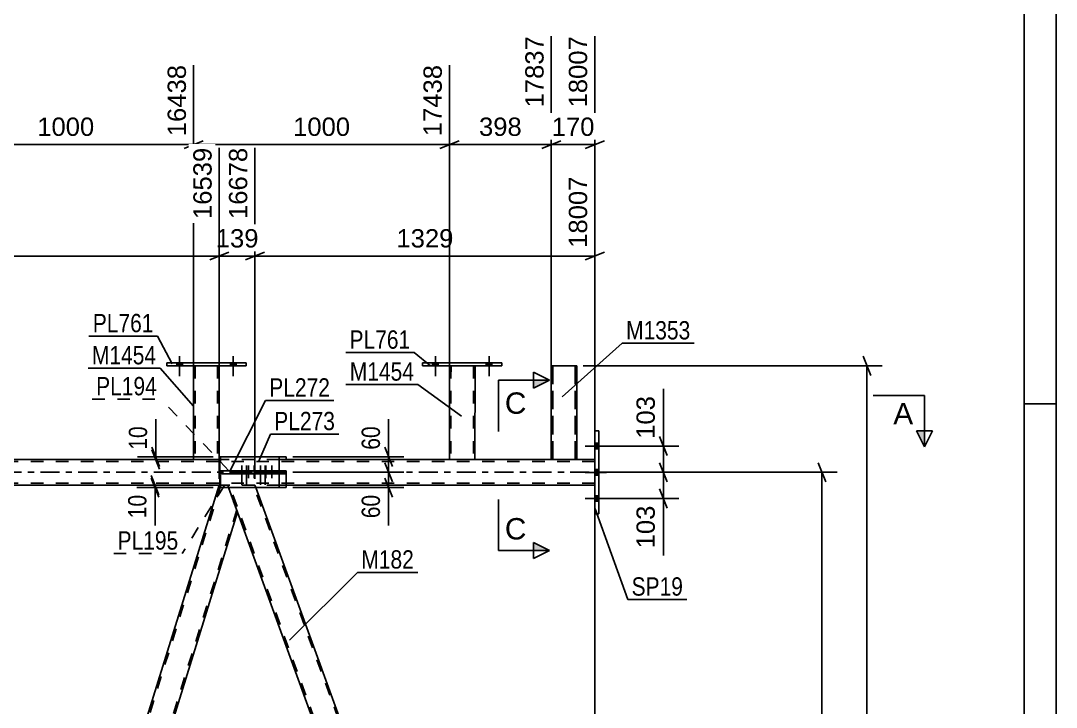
# Model space of a CAD drawing. Header units: millimetres. Extents: x 0 to 841, y 0 to 594.
# Drawn here: x 679.1 to 841, y 399.6 to 506.8 of the extents above; entities that cross this region are included whole.
import ezdxf

# ---------------------------------------------------------------- set-up
doc = ezdxf.new("R2010")
doc.units = ezdxf.units.MM
doc.linetypes.add('DXK_LINE_DOT2', pattern=[3.9198, 1.9599, -1.9599])
doc.linetypes.add('DXK_LINE_DOT3', pattern=[5.9187, 2.979, -0.9799, 0.9799, -0.9799])
doc.styles.add('Arial', font='arial.ttf', dxfattribs={"height": 0.2})
doc.styles.add('Arial Narrow', font='ARIALN.TTF', dxfattribs={"height": 0.2})

# ---------------------------------------------------------------- blocks, each defined once
blk = doc.blocks.new('Unknown-318892383-1113')
at = {"color": 5, "linetype": 'Continuous'}
for p, q in [((841, 0), (841, 594)), ((836, 5), (836, 589)), ((841, 447), (836, 447))]:
    blk.add_line(p, q, dxfattribs=at)
blk = doc.blocks.new('Part-318892383-4322 - 4224')
at = {"color": 2, "linetype": 'Continuous'}
for p, q in [((746.11, 452.92), (746.1, 438.28)), ((750.11, 452.92), (750.1, 438.28)), ((746.14, 438.28), (746.1, 438.28)), ((746.24, 438.28), (746.14, 438.28)), ((746.4, 438.28), (746.24, 438.28)), ((749.81, 438.28), (746.4, 438.28)), ((749.96, 438.28), (749.81, 438.28)), ((750.07, 438.28), (749.96, 438.28)), ((750.1, 438.28), (750.07, 438.28))]:
    blk.add_line(p, q, dxfattribs=at)
at = {"color": 7, "linetype": 'DXK_LINE_DOT2'}
for p, q in [((746.11, 452.92), (746.11, 452.92)), ((746.11, 452.92), (746.11, 452.92)), ((746.11, 452.92), (746.11, 452.92)), ((746.14, 452.92), (746.11, 452.92)), ((746.11, 452.92), (746.14, 452.92)), ((746.25, 452.92), (746.14, 452.92)), ((746.14, 452.92), (746.25, 452.92)), ((746.4, 452.92), (746.25, 452.92)), ((746.25, 452.92), (746.4, 452.92)), ((746.35, 452.92), (746.34, 438.28)), ((746.35, 452.92), (746.35, 452.92)), ((746.36, 452.92), (746.35, 452.92)), ((746.35, 452.92), (746.36, 452.92)), ((746.42, 452.92), (746.36, 452.92)), ((746.36, 452.92), (746.42, 452.92)), ((749.81, 452.92), (746.4, 452.92)), ((749.81, 452.92), (746.4, 452.92)), ((749.72, 452.92), (746.42, 452.92)), ((746.42, 452.92), (746.49, 452.92)), ((749.8, 452.92), (746.49, 452.92)), ((749.8, 452.92), (749.72, 452.92)), ((749.85, 452.92), (749.8, 452.92)), ((749.8, 452.92), (749.85, 452.92)), ((749.81, 452.92), (749.97, 452.92)), ((749.97, 452.92), (749.81, 452.92)), ((749.87, 452.92), (749.85, 452.92)), ((749.85, 452.92), (749.87, 452.92)), ((749.87, 452.92), (749.86, 438.28)), ((749.87, 452.92), (749.87, 452.92)), ((749.97, 452.92), (750.07, 452.92)), ((750.07, 452.92), (749.97, 452.92)), ((750.07, 452.92), (750.11, 452.92)), ((750.11, 452.92), (750.07, 452.92)), ((750.11, 452.92), (750.11, 452.92)), ((750.11, 452.92), (750.11, 452.92)), ((750.11, 452.92), (750.11, 452.92)), ((746.1, 438.28), (746.14, 438.28)), ((746.14, 438.28), (746.24, 438.28)), ((746.24, 438.28), (746.4, 438.28)), ((746.36, 438.28), (746.34, 438.28)), ((746.34, 438.28), (746.36, 438.28)), ((746.41, 438.28), (746.36, 438.28)), ((746.36, 438.28), (746.4, 438.28)), ((749.81, 438.28), (746.4, 438.28)), ((746.4, 438.28), (746.41, 438.28)), ((749.71, 438.28), (746.41, 438.28)), ((746.41, 438.28), (746.49, 438.28)), ((749.79, 438.28), (746.49, 438.28)), ((749.79, 438.28), (749.71, 438.28)), ((749.84, 438.28), (749.79, 438.28)), ((749.79, 438.28), (749.84, 438.28)), ((749.81, 438.28), (749.96, 438.28)), ((749.86, 438.28), (749.84, 438.28)), ((749.84, 438.28), (749.86, 438.28)), ((749.96, 438.28), (750.07, 438.28)), ((750.07, 438.28), (750.1, 438.28))]:
    blk.add_line(p, q, dxfattribs=at)
blk = doc.blocks.new('Bolt-318892383-4376 - 4224')
at = {"linetype": 'Continuous'}
for points in [[(743.47, 452.92), (744.35, 452.92), (744.35, 453.4), (743.47, 453.4)], [(751.87, 452.92), (752.75, 452.92), (752.75, 453.4), (751.87, 453.4)]]:
    blk.add_hatch(color=1, dxfattribs=at).paths.add_polyline_path(points)
at = {"color": 1, "linetype": 'Continuous'}
for p, q in [((743.91, 454.4), (743.91, 451.28)), ((752.31, 454.4), (752.31, 451.28)), ((743.47, 453.4), (743.47, 452.92)), ((744.35, 453.4), (744.35, 452.92)), ((751.87, 453.4), (751.87, 452.92)), ((752.75, 453.4), (752.75, 452.92))]:
    blk.add_line(p, q, dxfattribs=at)
blk = doc.blocks.new('Part-318892383-4327 - 4224')
at = {"color": 2, "linetype": 'Continuous'}
for p, q in [((701.9, 452.92), (701.9, 453.4)), ((714.3, 453.4), (701.9, 453.4)), ((714.3, 452.92), (701.9, 452.92)), ((714.3, 452.92), (714.3, 453.4))]:
    blk.add_line(p, q, dxfattribs=at)
blk = doc.blocks.new('Part-318892383-4332 - 4224')
at = {"color": 2, "linetype": 'Continuous'}
for p, q in [((706.1, 452.92), (706.1, 438.28)), ((710.1, 452.92), (710.1, 438.28)), ((706.13, 438.28), (706.1, 438.28)), ((706.24, 438.28), (706.13, 438.28)), ((706.39, 438.28), (706.24, 438.28)), ((709.8, 438.28), (706.39, 438.28)), ((709.96, 438.28), (709.8, 438.28)), ((710.06, 438.28), (709.96, 438.28)), ((710.1, 438.28), (710.06, 438.28))]:
    blk.add_line(p, q, dxfattribs=at)
at = {"color": 7, "linetype": 'DXK_LINE_DOT2'}
for p, q in [((706.1, 452.92), (706.1, 452.92)), ((706.1, 452.92), (706.1, 452.92)), ((706.1, 452.92), (706.1, 452.92)), ((706.14, 452.92), (706.1, 452.92)), ((706.1, 452.92), (706.14, 452.92)), ((706.24, 452.92), (706.14, 452.92)), ((706.14, 452.92), (706.24, 452.92)), ((706.4, 452.92), (706.24, 452.92)), ((706.24, 452.92), (706.4, 452.92)), ((706.34, 452.92), (706.34, 452.92)), ((706.34, 452.92), (706.34, 438.28)), ((706.36, 452.92), (706.34, 452.92)), ((706.34, 452.92), (706.36, 452.92)), ((706.41, 452.92), (706.36, 452.92)), ((706.36, 452.92), (706.41, 452.92)), ((709.81, 452.92), (706.4, 452.92)), ((709.81, 452.92), (706.4, 452.92)), ((709.71, 452.92), (706.41, 452.92)), ((706.41, 452.92), (706.49, 452.92)), ((709.79, 452.92), (706.49, 452.92)), ((709.79, 452.92), (709.71, 452.92)), ((709.84, 452.92), (709.79, 452.92)), ((709.79, 452.92), (709.84, 452.92)), ((709.81, 452.92), (709.96, 452.92)), ((709.96, 452.92), (709.81, 452.92)), ((709.86, 452.92), (709.84, 452.92)), ((709.84, 452.92), (709.86, 452.92)), ((709.86, 452.92), (709.86, 452.92)), ((709.86, 452.92), (709.86, 438.28)), ((709.96, 452.92), (710.06, 452.92)), ((710.06, 452.92), (709.96, 452.92)), ((710.06, 452.92), (710.1, 452.92)), ((710.1, 452.92), (710.06, 452.92)), ((710.1, 452.92), (710.1, 452.92)), ((710.1, 452.92), (710.1, 452.92)), ((710.1, 452.92), (710.1, 452.92)), ((706.1, 438.28), (706.13, 438.28)), ((706.13, 438.28), (706.24, 438.28)), ((706.24, 438.28), (706.39, 438.28)), ((706.36, 438.28), (706.34, 438.28)), ((706.34, 438.28), (706.36, 438.28)), ((706.41, 438.28), (706.36, 438.28)), ((706.36, 438.28), (706.39, 438.28)), ((709.8, 438.28), (706.39, 438.28)), ((706.39, 438.28), (706.41, 438.28)), ((709.71, 438.28), (706.41, 438.28)), ((706.41, 438.28), (706.48, 438.28)), ((709.84, 438.28), (706.48, 438.28)), ((709.79, 438.28), (709.71, 438.28)), ((709.84, 438.28), (709.79, 438.28)), ((709.8, 438.28), (709.96, 438.28)), ((709.86, 438.28), (709.84, 438.28)), ((709.84, 438.28), (709.86, 438.28)), ((709.96, 438.28), (710.06, 438.28)), ((710.06, 438.28), (710.1, 438.28))]:
    blk.add_line(p, q, dxfattribs=at)
blk = doc.blocks.new('Part-318892383-4317 - 4224')
at = {"color": 2, "linetype": 'Continuous'}
for p, q in [((741.91, 452.92), (741.91, 453.4)), ((754.31, 453.4), (741.91, 453.4)), ((754.31, 452.92), (741.91, 452.92)), ((754.31, 452.92), (754.31, 453.4))]:
    blk.add_line(p, q, dxfattribs=at)
blk = doc.blocks.new('Part-318892383-4353 - 4224')
at = {"color": 7, "linetype": 'DXK_LINE_DOT2'}
for p, q in [((768.84, 437.96), (84.35, 437.96)), ((710.1, 438.28), (706.1, 438.28)), ((719.5, 438.28), (710.18, 438.28)), ((750.1, 438.28), (746.1, 438.28)), ((766.03, 438.28), (762.03, 438.28)), ((768.84, 438.28), (768.84, 434.28)), ((768.84, 434.6), (84.35, 434.6)), ((719.5, 434.28), (710.12, 434.28))]:
    blk.add_line(p, q, dxfattribs=at)
at = {"color": 2, "linetype": 'Continuous'}
for p, q in [((706.1, 438.28), (670.1, 438.28)), ((710.18, 438.28), (710.1, 438.28)), ((746.1, 438.28), (719.5, 438.28)), ((762.03, 438.28), (750.1, 438.28)), ((768.84, 438.28), (766.03, 438.28)), ((710.12, 434.28), (630.56, 434.28)), ((768.84, 434.28), (719.5, 434.28))]:
    blk.add_line(p, q, dxfattribs=at)
at = {"color": 7, "linetype": 'DXK_LINE_DOT3'}
for p, q in [((84.35, 436.28), (778.64, 436.28)), ((778.74, 436.28), (778.84, 436.28))]:
    blk.add_line(p, q, dxfattribs=at)
blk = doc.blocks.new('Bolt-318892383-4377 - 4224')
at = {"linetype": 'Continuous'}
for points in [[(743.47, 452.92), (744.35, 452.92), (744.35, 453.4), (743.47, 453.4)], [(751.87, 452.92), (752.75, 452.92), (752.75, 453.4), (751.87, 453.4)]]:
    blk.add_hatch(color=1, dxfattribs=at).paths.add_polyline_path(points)
at = {"color": 1, "linetype": 'Continuous'}
for p, q in [((743.91, 454.4), (743.91, 451.28)), ((752.31, 454.4), (752.31, 451.28)), ((743.47, 453.4), (743.47, 452.92)), ((744.35, 453.4), (744.35, 452.92)), ((751.87, 453.4), (751.87, 452.92)), ((752.75, 453.4), (752.75, 452.92))]:
    blk.add_line(p, q, dxfattribs=at)
blk = doc.blocks.new('Bolt-318892383-4378 - 4224')
at = {"linetype": 'Continuous'}
for points in [[(703.46, 452.92), (704.34, 452.92), (704.34, 453.4), (703.46, 453.4)], [(711.86, 452.92), (712.74, 452.92), (712.74, 453.4), (711.86, 453.4)]]:
    blk.add_hatch(color=1, dxfattribs=at).paths.add_polyline_path(points)
at = {"color": 1, "linetype": 'Continuous'}
for p, q in [((703.9, 454.4), (703.9, 451.28)), ((712.3, 454.4), (712.3, 451.28)), ((703.46, 453.4), (703.46, 452.92)), ((704.34, 453.4), (704.34, 452.92)), ((711.86, 453.4), (711.86, 452.92)), ((712.74, 453.4), (712.74, 452.92))]:
    blk.add_line(p, q, dxfattribs=at)
blk = doc.blocks.new('Bolt-318892383-4379 - 4224')
at = {"linetype": 'Continuous'}
for points in [[(703.46, 452.92), (704.34, 452.92), (704.34, 453.4), (703.46, 453.4)], [(711.86, 452.92), (712.74, 452.92), (712.74, 453.4), (711.86, 453.4)]]:
    blk.add_hatch(color=1, dxfattribs=at).paths.add_polyline_path(points)
at = {"color": 1, "linetype": 'Continuous'}
for p, q in [((703.9, 454.4), (703.9, 451.28)), ((712.3, 454.4), (712.3, 451.28)), ((703.46, 453.4), (703.46, 452.92)), ((704.34, 453.4), (704.34, 452.92)), ((711.86, 453.4), (711.86, 452.92)), ((712.74, 453.4), (712.74, 452.92))]:
    blk.add_line(p, q, dxfattribs=at)
blk = doc.blocks.new('Bolt-318892383-4705 - 4224')
at = {"color": 1, "linetype": 'DXK_LINE_DOT2'}
for p, q in [((714.66, 437.32), (714.66, 434.32)), ((715.58, 437.32), (715.58, 434.32)), ((717.41, 437.32), (717.41, 434.32)), ((718.33, 437.32), (718.33, 434.32)), ((714.3, 436.52), (714.3, 436.04)), ((715.02, 436.52), (715.02, 436.04)), ((715.22, 436.52), (715.22, 436.04)), ((715.94, 436.52), (715.94, 436.04)), ((717.05, 436.52), (717.05, 436.04)), ((717.77, 436.52), (717.77, 436.04)), ((717.97, 436.52), (717.97, 436.04)), ((718.69, 436.52), (718.69, 436.04))]:
    blk.add_line(p, q, dxfattribs=at)
blk = doc.blocks.new('Bolt-318892383-4713 - 4224')
at = {"linetype": 'Continuous'}
for points in [[(713.99, 436.52), (713.27, 436.52), (713.27, 436.04), (713.99, 436.04)], [(714.72, 436.52), (714, 436.52), (714, 436.04), (714.72, 436.04)], [(716.92, 436.52), (716.2, 436.52), (716.2, 436.04), (716.92, 436.04)], [(717.65, 436.52), (716.93, 436.52), (716.93, 436.04), (717.65, 436.04)]]:
    blk.add_hatch(color=1, dxfattribs=at).paths.add_polyline_path(points)
at = {"color": 1, "linetype": 'Continuous'}
for p, q in [((713.63, 437.32), (713.63, 434.32)), ((714.36, 437.32), (714.36, 434.32)), ((716.56, 437.32), (716.56, 434.32)), ((717.29, 437.32), (717.29, 434.32)), ((713.27, 436.52), (713.27, 436.04)), ((713.99, 436.52), (713.99, 436.04)), ((714, 436.52), (714, 436.04)), ((714.72, 436.52), (714.72, 436.04)), ((716.2, 436.52), (716.2, 436.04)), ((716.92, 436.52), (716.92, 436.04)), ((716.93, 436.52), (716.93, 436.04)), ((717.65, 436.52), (717.65, 436.04))]:
    blk.add_line(p, q, dxfattribs=at)
blk = doc.blocks.new('Bolt-318892383-4506 - 4224')
at = {"linetype": 'Continuous'}
for points in [[(769.48, 439.94), (769.48, 440.82), (768.84, 440.82), (768.84, 439.94)], [(769.48, 439.94), (769.48, 440.82), (768.84, 440.82), (768.84, 439.94)], [(769.48, 439.94), (769.48, 440.82), (768.84, 440.82), (768.84, 439.94)], [(769.48, 435.82), (769.48, 436.7), (768.84, 436.7), (768.84, 435.82)], [(769.48, 435.82), (769.48, 436.7), (768.84, 436.7), (768.84, 435.82)], [(769.48, 431.74), (769.48, 432.62), (768.84, 432.62), (768.84, 431.74)], [(769.48, 431.74), (769.48, 432.62), (768.84, 432.62), (768.84, 431.74)], [(769.48, 431.74), (769.48, 432.62), (768.84, 432.62), (768.84, 431.74)]]:
    blk.add_hatch(color=1, dxfattribs=at).paths.add_polyline_path(points)
at = {"color": 1, "linetype": 'Continuous'}
for p, q in [((769.48, 440.82), (768.84, 440.82)), ((769.48, 440.82), (768.84, 440.82)), ((769.48, 440.82), (768.84, 440.82)), ((770.64, 440.38), (767.32, 440.38)), ((770.64, 440.38), (767.32, 440.38)), ((770.64, 440.38), (767.32, 440.38)), ((769.48, 439.94), (768.84, 439.94)), ((769.48, 439.94), (768.84, 439.94)), ((769.48, 439.94), (768.84, 439.94)), ((770.64, 436.26), (767.32, 436.26)), ((770.64, 436.26), (767.32, 436.26)), ((769.48, 436.7), (768.84, 436.7)), ((769.48, 436.7), (768.84, 436.7)), ((769.48, 435.82), (768.84, 435.82)), ((769.48, 435.82), (768.84, 435.82)), ((769.48, 432.62), (768.84, 432.62)), ((769.48, 432.62), (768.84, 432.62)), ((769.48, 432.62), (768.84, 432.62)), ((770.64, 432.18), (767.32, 432.18)), ((770.64, 432.18), (767.32, 432.18)), ((770.64, 432.18), (767.32, 432.18)), ((769.48, 431.74), (768.84, 431.74)), ((769.48, 431.74), (768.84, 431.74)), ((769.48, 431.74), (768.84, 431.74))]:
    blk.add_line(p, q, dxfattribs=at)
blk = doc.blocks.new('Part-318892383-4564 - 4224')
at = {"color": 2, "linetype": 'Continuous'}
for p, q in [((762.03, 452.92), (762.03, 452.92)), ((762.03, 452.92), (762.03, 438.28)), ((762.03, 452.92), (762.07, 452.92)), ((762.07, 452.92), (765.55, 452.92)), ((766.03, 452.92), (765.55, 452.92)), ((766.03, 452.92), (766.03, 452.92)), ((766.03, 438.28), (766.03, 452.92)), ((762.03, 438.28), (762.03, 438.28)), ((762.07, 438.28), (762.03, 438.28)), ((762.17, 438.28), (762.07, 438.28)), ((762.33, 438.28), (762.17, 438.28)), ((765.73, 438.28), (762.33, 438.28)), ((765.89, 438.28), (765.73, 438.28)), ((765.99, 438.28), (765.89, 438.28)), ((766.03, 438.28), (765.99, 438.28)), ((766.03, 438.28), (766.03, 438.28))]:
    blk.add_line(p, q, dxfattribs=at)
at = {"color": 7, "linetype": 'DXK_LINE_DOT2'}
for p, q in [((762.03, 438.28), (762.03, 452.92)), ((762.03, 452.92), (762.03, 452.92)), ((762.27, 452.92), (762.27, 452.92)), ((762.27, 438.28), (762.27, 452.92)), ((762.27, 452.92), (762.27, 438.28)), ((762.51, 452.92), (762.51, 452.92)), ((762.51, 452.92), (762.51, 452.92)), ((765.65, 452.92), (765.72, 452.92)), ((765.72, 452.92), (765.74, 452.92)), ((765.74, 452.92), (765.78, 452.92)), ((765.78, 452.92), (765.79, 452.92)), ((765.79, 452.92), (765.79, 452.92)), ((765.79, 438.28), (765.79, 452.92)), ((765.79, 452.92), (765.79, 438.28)), ((766.03, 452.92), (766.03, 438.28)), ((762.03, 438.28), (762.07, 438.28)), ((762.07, 438.28), (762.17, 438.28)), ((762.17, 438.28), (762.33, 438.28)), ((762.27, 438.28), (762.27, 438.28)), ((762.29, 438.28), (762.27, 438.28)), ((762.27, 438.28), (762.29, 438.28)), ((762.34, 438.28), (762.29, 438.28)), ((762.29, 438.28), (762.34, 438.28)), ((765.73, 438.28), (762.33, 438.28)), ((765.64, 438.28), (762.34, 438.28)), ((762.34, 438.28), (762.42, 438.28)), ((765.77, 438.28), (762.42, 438.28)), ((765.72, 438.28), (765.64, 438.28)), ((765.77, 438.28), (765.72, 438.28)), ((765.73, 438.28), (765.89, 438.28)), ((765.79, 438.28), (765.77, 438.28)), ((765.77, 438.28), (765.79, 438.28)), ((765.79, 438.28), (765.79, 438.28)), ((765.89, 438.28), (765.99, 438.28)), ((765.99, 438.28), (766.03, 438.28))]:
    blk.add_line(p, q, dxfattribs=at)
blk = doc.blocks.new('Part-318892383-4650 - 4224')
at = {"color": 7, "linetype": 'DXK_LINE_DOT2'}
for p, q in [((710.37, 434.28), (673.55, 316.16)), ((710.15, 434.28), (711.43, 434.28)), ((711.58, 433.88), (711.43, 434.28)), ((712.85, 430.4), (676.27, 313.06)), ((673.83, 317.88), (673.41, 316.53)), ((678.02, 317.88), (676.52, 313.06)), ((674.68, 313.06), (673.41, 316.53)), ((676.52, 313.06), (674.68, 313.06))]:
    blk.add_line(p, q, dxfattribs=at)
at = {"color": 2, "linetype": 'Continuous'}
for p, q in [((710.12, 434.28), (673.83, 317.88)), ((710.15, 434.28), (710.12, 434.28)), ((710.18, 434.28), (710.15, 434.28)), ((711.58, 433.88), (712.98, 430.03)), ((712.98, 430.03), (678.02, 317.88))]:
    blk.add_line(p, q, dxfattribs=at)
blk = doc.blocks.new('Part-318892383-4664 - 4224')
at = {"color": 7, "linetype": 'DXK_LINE_DOT2'}
for p, q in [((715.69, 434.28), (711.43, 434.28)), ((712.98, 430.03), (711.43, 434.28)), ((755.81, 313.06), (711.69, 434.28)), ((759.56, 313.06), (715.44, 434.28)), ((715.84, 433.88), (715.69, 434.28)), ((759.81, 313.06), (755.55, 313.06))]:
    blk.add_line(p, q, dxfattribs=at)
at = {"color": 2, "linetype": 'Continuous'}
for p, q in [((759.81, 313.06), (715.84, 433.88)), ((755.55, 313.06), (712.98, 430.03))]:
    blk.add_line(p, q, dxfattribs=at)
blk = doc.blocks.new('Part-318892383-4684 - 4224')
at = {"color": 2, "linetype": 'Continuous'}
for p, q in [((768.84, 429.78), (768.84, 442.78)), ((768.84, 442.78), (769.48, 442.78)), ((769.48, 442.78), (769.48, 429.78)), ((769.48, 429.78), (768.84, 429.78))]:
    blk.add_line(p, q, dxfattribs=at)
blk = doc.blocks.new('Part-318892383-4699 - 4224')
at = {"color": 7, "linetype": 'DXK_LINE_DOT2'}
for p, q in [((720.59, 436.52), (710.3, 436.52)), ((710.3, 436.52), (710.3, 436.04)), ((720.59, 436.04), (710.3, 436.04)), ((714.75, 436.52), (714.75, 436.04)), ((720.59, 436.52), (720.59, 436.04))]:
    blk.add_line(p, q, dxfattribs=at)
blk = doc.blocks.new('Part-318892383-4704 - 4224')
at = {"color": 7, "linetype": 'DXK_LINE_DOT2'}
for p, q in [((710.3, 433.88), (710.3, 438.68)), ((719.5, 438.68), (710.3, 438.68)), ((720.59, 434.28), (720.59, 438.28)), ((719.5, 433.88), (710.3, 433.88))]:
    blk.add_line(p, q, dxfattribs=at)
at = {"color": 2, "linetype": 'Continuous'}
for p, q in [((720.59, 438.68), (719.5, 438.68)), ((720.59, 438.68), (720.59, 438.28)), ((720.59, 433.88), (720.59, 434.28)), ((720.59, 433.88), (719.5, 433.88))]:
    blk.add_line(p, q, dxfattribs=at)
blk = doc.blocks.new('Part-318892383-4707 - 4224')
at = {"color": 2, "linetype": 'Continuous'}
for p, q in [((710.18, 436.52), (713.29, 436.52)), ((710.18, 436.52), (710.18, 436.04)), ((713.29, 436.04), (710.18, 436.04)), ((713.29, 436.52), (719.5, 436.52)), ((713.29, 436.52), (713.29, 436.04)), ((719.5, 436.04), (713.29, 436.04)), ((719.5, 436.52), (719.5, 436.52)), ((719.5, 436.04), (719.5, 436.52))]:
    blk.add_line(p, q, dxfattribs=at)
at = {"color": 7, "linetype": 'DXK_LINE_DOT2'}
for p, q in [((719.5, 436.52), (710.18, 436.52)), ((710.18, 436.04), (719.5, 436.04)), ((719.5, 436.52), (719.5, 436.52))]:
    blk.add_line(p, q, dxfattribs=at)
blk = doc.blocks.new('Part-318892383-4712 - 4224')
at = {"color": 2, "linetype": 'Continuous'}
for p, q in [((710.18, 433.88), (710.18, 438.68)), ((719.5, 438.68), (710.18, 438.68)), ((719.5, 438.68), (719.5, 436.52)), ((719.5, 436.04), (719.5, 433.88)), ((719.5, 433.88), (710.18, 433.88))]:
    blk.add_line(p, q, dxfattribs=at)
at = {"color": 7, "linetype": 'DXK_LINE_DOT2'}
blk.add_line((719.5, 436.04), (719.5, 436.52), dxfattribs=at)
blk = doc.blocks.new('StraightDimension-318892383-5694 - 4224')
at = {"color": 7, "linetype": 'Continuous'}
for p, q in [((715.69, 435.28), (715.69, 486.98)), ((768.84, 439.28), (768.84, 482.48)), ((717.19, 470.66), (714.19, 469.46)), ((715.69, 470.06), (768.84, 470.06)), ((767.34, 469.46), (770.34, 470.66))]:
    blk.add_line(p, q, dxfattribs=at)
at = {"color": 0, "linetype": 'Continuous'}
blk.add_wipeout([(768.24, 483.08), (764.04, 483.08), (764.04, 470.76), (768.24, 470.76)], dxfattribs=at)
at = {"color": 0}
blk.add_wipeout([(747.31, 470.81), (747.31, 475.01), (737.22, 475.01), (737.22, 470.81)], dxfattribs=at)
at = {"color": 3, "linetype": 'Continuous', "style": 'Arial'}
blk.add_text('18007', height=2.865, rotation=90.0002, dxfattribs=at).set_placement((767.64, 471.36))
at = {"color": 3, "style": 'Arial'}
blk.add_text('1329', height=2.865, dxfattribs=at).set_placement((737.82, 471.41))
blk = doc.blocks.new('StraightDimension-318892383-5430 - 4224')
at = {"color": 7, "linetype": 'Continuous'}
for p, q in [((666.1, 452.59), (666.1, 499.92)), ((706.1, 451.44), (706.1, 499.92)), ((667.6, 488.1), (664.6, 486.9)), ((666.1, 487.5), (706.1, 487.5)), ((704.6, 486.9), (707.6, 488.1))]:
    blk.add_line(p, q, dxfattribs=at)
at = {"color": 0, "linetype": 'Continuous'}
blk.add_wipeout([(705.5, 500.52), (701.3, 500.52), (701.3, 488.2), (705.5, 488.2)], dxfattribs=at)
at = {"color": 0}
blk.add_wipeout([(691.15, 488.25), (691.15, 492.45), (681.05, 492.45), (681.05, 488.25)], dxfattribs=at)
at = {"color": 3, "linetype": 'Continuous', "style": 'Arial'}
blk.add_text('16438', height=2.865, rotation=90.0002, dxfattribs=at).set_placement((704.9, 488.8))
at = {"color": 3, "style": 'Arial'}
blk.add_text('1000', height=2.865, dxfattribs=at).set_placement((681.65, 488.85))
blk = doc.blocks.new('StraightDimension-318892383-5446 - 4224')
at = {"color": 7, "linetype": 'Continuous'}
for p, q in [((762.03, 452.45), (762.03, 504.42)), ((746.11, 451.86), (746.11, 499.92)), ((747.61, 488.1), (744.61, 486.9)), ((746.11, 487.5), (762.03, 487.5)), ((760.53, 486.9), (763.53, 488.1))]:
    blk.add_line(p, q, dxfattribs=at)
at = {"color": 0}
blk.add_wipeout([(758.01, 488.25), (758.01, 492.45), (750.13, 492.45), (750.13, 488.25)], dxfattribs=at)
at = {"color": 3, "style": 'Arial'}
blk.add_text('398', height=2.865, dxfattribs=at).set_placement((750.73, 488.85))
at = {"color": 0, "linetype": 'Continuous'}
blk.add_wipeout([(761.43, 505.02), (757.23, 505.02), (757.23, 492.7), (761.43, 492.7)], dxfattribs=at)
at = {"color": 3, "linetype": 'Continuous', "style": 'Arial'}
blk.add_text('17837', height=2.865, rotation=90.0002, dxfattribs=at).set_placement((760.83, 493.3))
blk = doc.blocks.new('StraightDimension-318892383-14527 - 4224')
at = {"color": 7, "linetype": 'Continuous'}
for p, q in [((699.58, 440.18), (700.78, 437.18)), ((700.78, 436.78), (699.58, 439.78)), ((709.18, 438.68), (697.33, 438.68)), ((709.18, 438.28), (697.33, 438.28)), ((700.18, 438.28), (700.18, 438.68))]:
    blk.add_line(p, q, dxfattribs=at)
at = {"color": 0}
blk.add_wipeout([(699.43, 444.06), (695.23, 444.06), (695.23, 439.21), (699.43, 439.21)], dxfattribs=at)
at = {"color": 7, "linetype": 'Continuous'}
blk.add_line((700.18, 438.68), (700.18, 444.59), dxfattribs=at)
blk.add_line((700.18, 438.68), (700.18, 444.59), dxfattribs=at)
at = {"color": 3, "style": 'Arial Narrow'}
blk.add_text('10', height=2.863, rotation=90.0002, dxfattribs=at).set_placement((698.83, 439.81))
blk = doc.blocks.new('StraightDimension-318892383-14552 - 4224')
at = {"color": 7, "linetype": 'Continuous'}
for p, q in [((699.47, 435.78), (700.67, 432.78)), ((709.18, 434.28), (697.22, 434.28)), ((700.67, 432.38), (699.47, 435.38)), ((700.07, 433.88), (700.07, 434.28)), ((709.18, 433.88), (697.22, 433.88))]:
    blk.add_line(p, q, dxfattribs=at)
at = {"color": 0}
blk.add_wipeout([(699.32, 433.36), (695.12, 433.36), (695.12, 428.5), (699.32, 428.5)], dxfattribs=at)
at = {"color": 7, "linetype": 'Continuous'}
blk.add_line((700.07, 433.88), (700.07, 427.98), dxfattribs=at)
blk.add_line((700.07, 433.88), (700.07, 427.98), dxfattribs=at)
at = {"color": 3, "style": 'Arial Narrow'}
blk.add_text('10', height=2.863, rotation=90.0002, dxfattribs=at).set_placement((698.72, 429.1))
blk = doc.blocks.new('StraightDimension-318892383-5676 - 4224')
at = {"color": 7, "linetype": 'Continuous'}
for p, q in [((710.12, 435.28), (710.12, 486.98)), ((715.69, 435.28), (715.69, 486.98)), ((708.62, 469.46), (711.62, 470.66)), ((710.12, 470.06), (715.69, 470.06)), ((717.19, 470.66), (714.19, 469.46))]:
    blk.add_line(p, q, dxfattribs=at)
at = {"color": 0}
blk.add_wipeout([(716.84, 470.81), (716.84, 475.01), (708.97, 475.01), (708.97, 470.81)], dxfattribs=at)
at = {"color": 3, "style": 'Arial'}
blk.add_text('139', height=2.865, dxfattribs=at).set_placement((709.57, 471.41))
at = {"color": 0, "linetype": 'Continuous'}
blk.add_wipeout([(715.09, 487.58), (710.89, 487.58), (710.89, 475.26), (715.09, 475.26)], dxfattribs=at)
at = {"color": 3, "linetype": 'Continuous', "style": 'Arial'}
blk.add_text('16678', height=2.865, rotation=90.0002, dxfattribs=at).set_placement((714.49, 475.86))
blk = doc.blocks.new('StraightDimension-318892383-5250 - 4224')
at = {"color": 7, "linetype": 'Continuous'}
for p, q in [((768.84, 433.28), (768.84, 371.76)), ((787.26, 314.06), (787.26, 377.01)), ((770.34, 374.76), (767.34, 373.56)), ((768.84, 374.16), (787.26, 374.16)), ((785.76, 373.56), (788.76, 374.76))]:
    blk.add_line(p, q, dxfattribs=at)
at = {"color": 0}
blk.add_wipeout([(783.1, 374.91), (783.1, 379.11), (773, 379.11), (773, 374.91)], dxfattribs=at)
at = {"color": 3, "style": 'Arial'}
blk.add_text('1458', height=2.865, dxfattribs=at).set_placement((773.6, 375.51))
blk = doc.blocks.new('StraightDimension-318892383-5293 - 4224')
at = {"color": 7, "linetype": 'Continuous'}
for p, q in [((778.97, 441.88), (780.17, 438.88)), ((770.48, 440.38), (781.97, 440.38)), ((779.57, 436.28), (779.57, 440.38)), ((780.17, 434.78), (778.97, 437.78)), ((770.48, 436.28), (781.97, 436.28))]:
    blk.add_line(p, q, dxfattribs=at)
at = {"color": 0}
blk.add_wipeout([(778.82, 448.78), (774.62, 448.78), (774.62, 440.91), (778.82, 440.91)], dxfattribs=at)
at = {"color": 7, "linetype": 'Continuous'}
blk.add_line((779.57, 440.38), (779.57, 449.3), dxfattribs=at)
blk.add_line((779.57, 440.38), (779.57, 449.3), dxfattribs=at)
at = {"color": 3, "style": 'Arial'}
blk.add_text('103', height=2.865, rotation=90.0002, dxfattribs=at).set_placement((778.22, 441.51))
blk = doc.blocks.new('StraightDimension-318892383-5301 - 4224')
at = {"color": 7, "linetype": 'Continuous'}
for p, q in [((778.97, 437.78), (780.17, 434.78)), ((770.48, 436.28), (781.97, 436.28)), ((779.57, 432.18), (779.57, 436.28)), ((780.17, 430.68), (778.97, 433.68)), ((770.48, 432.18), (781.97, 432.18))]:
    blk.add_line(p, q, dxfattribs=at)
at = {"color": 0}
blk.add_wipeout([(778.82, 431.66), (774.62, 431.66), (774.62, 423.79), (778.82, 423.79)], dxfattribs=at)
at = {"color": 7, "linetype": 'Continuous'}
blk.add_line((779.57, 432.18), (779.57, 423.26), dxfattribs=at)
blk.add_line((779.57, 432.18), (779.57, 423.26), dxfattribs=at)
at = {"color": 3, "style": 'Arial'}
blk.add_text('103', height=2.865, rotation=90.0002, dxfattribs=at).set_placement((778.22, 424.39))
blk = doc.blocks.new('StraightDimension-318892383-5438 - 4224')
at = {"color": 7, "linetype": 'Continuous'}
for p, q in [((706.1, 451.44), (706.1, 499.92)), ((746.11, 451.86), (746.11, 499.92)), ((707.6, 488.1), (704.6, 486.9)), ((706.1, 487.5), (746.11, 487.5)), ((744.61, 486.9), (747.61, 488.1))]:
    blk.add_line(p, q, dxfattribs=at)
at = {"color": 0, "linetype": 'Continuous'}
blk.add_wipeout([(745.51, 500.52), (741.31, 500.52), (741.31, 488.2), (745.51, 488.2)], dxfattribs=at)
at = {"color": 0}
blk.add_wipeout([(731.15, 488.25), (731.15, 492.45), (721.06, 492.45), (721.06, 488.25)], dxfattribs=at)
at = {"color": 3, "linetype": 'Continuous', "style": 'Arial'}
blk.add_text('17438', height=2.865, rotation=90.0002, dxfattribs=at).set_placement((744.91, 488.8))
at = {"color": 3, "style": 'Arial'}
blk.add_text('1000', height=2.865, dxfattribs=at).set_placement((721.66, 488.85))
blk = doc.blocks.new('StraightDimension-318892383-5454 - 4224')
at = {"color": 7, "linetype": 'Continuous'}
for p, q in [((762.03, 452.45), (762.03, 504.42)), ((768.84, 439.28), (768.84, 504.42)), ((760.53, 486.9), (763.53, 488.1)), ((762.03, 487.5), (768.84, 487.5)), ((770.34, 488.1), (767.34, 486.9))]:
    blk.add_line(p, q, dxfattribs=at)
at = {"color": 0}
blk.add_wipeout([(769.37, 488.25), (769.37, 492.45), (761.5, 492.45), (761.5, 488.25)], dxfattribs=at)
at = {"color": 3, "style": 'Arial'}
blk.add_text('170', height=2.865, dxfattribs=at).set_placement((762.1, 488.85))
at = {"color": 0, "linetype": 'Continuous'}
blk.add_wipeout([(768.24, 505.02), (764.04, 505.02), (764.04, 492.7), (768.24, 492.7)], dxfattribs=at)
at = {"color": 3, "linetype": 'Continuous', "style": 'Arial'}
blk.add_text('18007', height=2.865, rotation=90.0002, dxfattribs=at).set_placement((767.64, 493.3))
blk = doc.blocks.new('StraightDimension-318892383-5658 - 4224')
at = {"color": 7, "linetype": 'Continuous'}
for p, q in [((630.56, 435.28), (630.56, 486.98)), ((710.12, 435.28), (710.12, 486.98)), ((632.06, 470.66), (629.06, 469.46)), ((630.56, 470.06), (710.12, 470.06)), ((708.62, 469.46), (711.62, 470.66))]:
    blk.add_line(p, q, dxfattribs=at)
at = {"color": 0, "linetype": 'Continuous'}
blk.add_wipeout([(709.52, 487.58), (705.32, 487.58), (705.32, 475.26), (709.52, 475.26)], dxfattribs=at)
at = {"color": 0}
blk.add_wipeout([(675.38, 470.81), (675.38, 475.01), (665.29, 475.01), (665.29, 470.81)], dxfattribs=at)
at = {"color": 3, "linetype": 'Continuous', "style": 'Arial'}
blk.add_text('16539', height=2.865, rotation=90.0002, dxfattribs=at).set_placement((708.92, 475.86))
at = {"color": 3, "style": 'Arial'}
blk.add_text('1989', height=2.865, dxfattribs=at).set_placement((665.89, 471.41))
blk = doc.blocks.new('StraightDimension-318892383-11456 - 4224')
at = {"color": 7, "linetype": 'Continuous'}
for p, q in [((804.94, 434.78), (803.74, 437.78)), ((769.84, 436.28), (806.74, 436.28)), ((804.34, 310.42), (804.34, 436.28)), ((803.74, 311.92), (804.94, 308.92)), ((788.26, 310.42), (806.74, 310.42))]:
    blk.add_line(p, q, dxfattribs=at)
at = {"color": 0}
blk.add_wipeout([(803.59, 378.4), (799.39, 378.4), (799.39, 368.31), (803.59, 368.31)], dxfattribs=at)
at = {"color": 3, "style": 'Arial'}
blk.add_text('3147', height=2.865, rotation=90.0002, dxfattribs=at).set_placement((802.99, 368.91))
blk = doc.blocks.new('StraightDimension-318892383-14577 - 4224')
at = {"color": 7, "linetype": 'Continuous'}
for p, q in [((735.99, 440.18), (737.19, 437.18)), ((721.59, 438.68), (738.99, 438.68)), ((737.19, 434.78), (735.99, 437.78)), ((736.59, 436.28), (736.59, 438.68)), ((721.59, 436.28), (738.99, 436.28))]:
    blk.add_line(p, q, dxfattribs=at)
at = {"color": 0}
blk.add_wipeout([(735.84, 444.06), (731.64, 444.06), (731.64, 439.21), (735.84, 439.21)], dxfattribs=at)
at = {"color": 7, "linetype": 'Continuous'}
blk.add_line((736.59, 438.68), (736.59, 444.59), dxfattribs=at)
blk.add_line((736.59, 438.68), (736.59, 444.59), dxfattribs=at)
at = {"color": 3, "style": 'Arial Narrow'}
blk.add_text('60', height=2.863, rotation=90.0002, dxfattribs=at).set_placement((735.24, 439.81))
blk = doc.blocks.new('StraightDimension-318892383-14578 - 4224')
at = {"color": 7, "linetype": 'Continuous'}
for p, q in [((735.99, 437.78), (737.19, 434.78)), ((721.59, 436.28), (738.99, 436.28)), ((736.59, 433.88), (736.59, 436.28)), ((737.19, 432.38), (735.99, 435.38)), ((721.59, 433.88), (738.99, 433.88))]:
    blk.add_line(p, q, dxfattribs=at)
at = {"color": 0}
blk.add_wipeout([(735.84, 433.36), (731.64, 433.36), (731.64, 428.5), (735.84, 428.5)], dxfattribs=at)
at = {"color": 7, "linetype": 'Continuous'}
blk.add_line((736.59, 433.88), (736.59, 427.98), dxfattribs=at)
blk.add_line((736.59, 433.88), (736.59, 427.98), dxfattribs=at)
at = {"color": 3, "style": 'Arial Narrow'}
blk.add_text('60', height=2.863, rotation=90.0002, dxfattribs=at).set_placement((735.24, 429.1))
blk = doc.blocks.new('StraightDimension-318892383-14630 - 4224')
at = {"color": 7, "linetype": 'Continuous'}
for p, q in [((811.99, 451.42), (810.79, 454.42)), ((767.03, 452.92), (813.79, 452.92)), ((811.39, 302.68), (811.39, 452.92)), ((810.79, 304.18), (811.99, 301.18)), ((682.16, 302.68), (813.79, 302.68))]:
    blk.add_line(p, q, dxfattribs=at)
at = {"color": 0}
blk.add_wipeout([(810.64, 382.06), (806.44, 382.06), (806.44, 373.54), (810.64, 373.54)], dxfattribs=at)
at = {"color": 3, "style": 'Arial Narrow'}
blk.add_text('3756', height=2.863, rotation=90.0002, dxfattribs=at).set_placement((810.04, 374.14))
blk = doc.blocks.new('Mark-318892383-4313 - 4224')
at = {"color": 0}
blk.add_wipeout([(739.98, 455.59), (739.98, 458.59), (730.48, 458.59), (730.48, 455.59)], dxfattribs=at)
blk.add_wipeout([(739.98, 455.59), (739.98, 458.59), (730.48, 458.59), (730.48, 455.59)], dxfattribs=at)
at = {"color": 30, "linetype": 'Continuous'}
for p in [(729.88, 454.99), (743.14, 452.92)]:
    blk.add_line(p, (740.58, 454.99), dxfattribs=at)
at = {"color": 3, "style": 'Arial Narrow'}
blk.add_text('PL761', height=2.863, dxfattribs=at).set_placement((730.48, 455.59))
blk = doc.blocks.new('Mark-318892383-4318 - 4224')
at = {"color": 0}
blk.add_wipeout([(740.57, 450.6), (740.57, 453.6), (730.52, 453.6), (730.52, 450.6)], dxfattribs=at)
blk.add_wipeout([(740.57, 450.6), (740.57, 453.6), (730.52, 453.6), (730.52, 450.6)], dxfattribs=at)
at = {"color": 30, "linetype": 'Continuous'}
for p in [(729.92, 450), (747.98, 445.04)]:
    blk.add_line(p, (741.17, 450), dxfattribs=at)
at = {"color": 3, "style": 'Arial Narrow'}
blk.add_text('M1454', height=2.863, dxfattribs=at).set_placement((730.52, 450.6))
blk = doc.blocks.new('Mark-318892383-4323 - 4224')
at = {"color": 0}
blk.add_wipeout([(699.85, 458.17), (699.85, 461.17), (690.34, 461.17), (690.34, 458.17)], dxfattribs=at)
blk.add_wipeout([(699.85, 458.17), (699.85, 461.17), (690.34, 461.17), (690.34, 458.17)], dxfattribs=at)
at = {"color": 30, "linetype": 'Continuous'}
for p in [(689.74, 457.57), (702.77, 453.23)]:
    blk.add_line(p, (700.45, 457.57), dxfattribs=at)
at = {"color": 3, "style": 'Arial Narrow'}
blk.add_text('PL761', height=2.863, dxfattribs=at).set_placement((690.34, 458.17))
blk = doc.blocks.new('Mark-318892383-4328 - 4224')
at = {"color": 0}
blk.add_wipeout([(700.25, 453.15), (700.25, 456.15), (690.2, 456.15), (690.2, 453.15)], dxfattribs=at)
blk.add_wipeout([(700.25, 453.15), (700.25, 456.15), (690.2, 456.15), (690.2, 453.15)], dxfattribs=at)
at = {"color": 30, "linetype": 'Continuous'}
for p in [(689.6, 452.55), (706.1, 446.63)]:
    blk.add_line(p, (700.85, 452.55), dxfattribs=at)
at = {"color": 3, "style": 'Arial Narrow'}
blk.add_text('M1454', height=2.863, dxfattribs=at).set_placement((690.2, 453.15))
blk = doc.blocks.new('Mark-318892383-4560 - 4224')
at = {"color": 0}
blk.add_wipeout([(783.78, 457.04), (783.78, 460.04), (773.73, 460.04), (773.73, 457.04)], dxfattribs=at)
blk.add_wipeout([(783.78, 457.04), (783.78, 460.04), (773.73, 460.04), (773.73, 457.04)], dxfattribs=at)
at = {"color": 30, "linetype": 'Continuous'}
for p, q in [((763.71, 448.05), (773.13, 456.44)), ((773.13, 456.44), (784.38, 456.44))]:
    blk.add_line(p, q, dxfattribs=at)
at = {"color": 3, "style": 'Arial Narrow'}
blk.add_text('M1353', height=2.863, dxfattribs=at).set_placement((773.73, 457.04))
blk = doc.blocks.new('Mark-318892383-4660 - 4224')
at = {"color": 0}
blk.add_wipeout([(740.55, 421.23), (740.55, 424.23), (732.33, 424.23), (732.33, 421.23)], dxfattribs=at)
blk.add_wipeout([(740.55, 421.23), (740.55, 424.23), (732.33, 424.23), (732.33, 421.23)], dxfattribs=at)
at = {"color": 30, "linetype": 'Continuous'}
for p, q in [((721.12, 410.03), (731.73, 420.63)), ((731.73, 420.63), (741.15, 420.63))]:
    blk.add_line(p, q, dxfattribs=at)
at = {"color": 3, "style": 'Arial Narrow'}
blk.add_text('M182', height=2.863, dxfattribs=at).set_placement((732.33, 421.23))
blk = doc.blocks.new('Mark-318892383-4680 - 4224')
at = {"color": 0}
blk.add_wipeout([(782.63, 417), (782.63, 420), (774.59, 420), (774.59, 417)], dxfattribs=at)
blk.add_wipeout([(782.63, 417), (782.63, 420), (774.59, 420), (774.59, 417)], dxfattribs=at)
at = {"color": 30, "linetype": 'Continuous'}
for p, q in [((768.9, 430.58), (773.99, 416.4)), ((773.99, 416.4), (783.23, 416.4))]:
    blk.add_line(p, q, dxfattribs=at)
at = {"color": 3, "style": 'Arial Narrow'}
blk.add_text('SP19', height=2.863, dxfattribs=at).set_placement((774.59, 417))
blk = doc.blocks.new('SectionMark-318892383-5795 - 4224')
at = {"linetype": 'Continuous'}
for points in [[(759.27, 449.42), (759.27, 450.67), (761.77, 450.67)], [(759.27, 424.03), (759.27, 425.28), (761.77, 424.03)]]:
    blk.add_hatch(color=6, dxfattribs=at).paths.add_polyline_path(points)
at = {"color": 6, "linetype": 'Continuous'}
for p, q in [((759.27, 449.42), (759.27, 451.92)), ((759.27, 451.92), (761.77, 450.67)), ((753.77, 450.67), (753.77, 442.67)), ((753.77, 450.67), (761.77, 450.67)), ((761.77, 450.67), (759.27, 449.42)), ((753.77, 424.03), (753.77, 432.03)), ((761.77, 424.03), (759.27, 425.28)), ((759.27, 425.28), (759.27, 422.78)), ((753.77, 424.03), (761.77, 424.03)), ((761.77, 424.03), (759.27, 422.78))]:
    blk.add_line(p, q, dxfattribs=at)
at = {"color": 0, "linetype": 'Continuous'}
for points in [[(758.14, 445.42), (758.14, 448.92), (754.77, 448.92), (754.77, 445.42)], [(758.14, 425.78), (758.14, 429.28), (754.77, 429.28), (754.77, 425.78)]]:
    blk.add_wipeout(points, dxfattribs=at)
at = {"color": 3, "linetype": 'Continuous', "style": 'Arial'}
for p in [(754.77, 445.42), (754.77, 425.78)]:
    blk.add_text('C', height=3.34, dxfattribs=at).set_placement(p)
blk = doc.blocks.new('Mark-318892383-4695 - 4224')
at = {"color": 0}
blk.add_wipeout([(700.36, 448.31), (700.36, 451.31), (690.86, 451.31), (690.86, 448.31)], dxfattribs=at)
blk.add_wipeout([(700.36, 448.31), (700.36, 451.31), (690.86, 451.31), (690.86, 448.31)], dxfattribs=at)
at = {"color": 30, "linetype": 'DXK_LINE_DOT2'}
for p in [(690.26, 447.71), (711.63, 436.52)]:
    blk.add_line(p, (700.96, 447.71), dxfattribs=at)
at = {"color": 3, "style": 'Arial Narrow'}
blk.add_text('PL194', height=2.863, dxfattribs=at).set_placement((690.86, 448.31))
blk = doc.blocks.new('Mark-318892383-4700 - 4224')
at = {"color": 0}
blk.add_wipeout([(703.72, 424.19), (703.72, 427.19), (694.21, 427.19), (694.21, 424.19)], dxfattribs=at)
blk.add_wipeout([(703.72, 424.19), (703.72, 427.19), (694.21, 427.19), (694.21, 424.19)], dxfattribs=at)
at = {"color": 30, "linetype": 'DXK_LINE_DOT2'}
for p in [(710.96, 434.3), (693.61, 423.59)]:
    blk.add_line(p, (704.32, 423.59), dxfattribs=at)
at = {"color": 3, "style": 'Arial Narrow'}
blk.add_text('PL195', height=2.863, dxfattribs=at).set_placement((694.21, 424.19))
blk = doc.blocks.new('Mark-318892383-4708 - 4224')
at = {"color": 0}
blk.add_wipeout([(728.21, 442.86), (728.21, 445.86), (718.71, 445.86), (718.71, 442.86)], dxfattribs=at)
blk.add_wipeout([(728.21, 442.86), (728.21, 445.86), (718.71, 445.86), (718.71, 442.86)], dxfattribs=at)
at = {"color": 30, "linetype": 'Continuous'}
for p, q in [((716.23, 437.91), (718.11, 442.26)), ((718.11, 442.26), (728.81, 442.26))]:
    blk.add_line(p, q, dxfattribs=at)
at = {"color": 3, "style": 'Arial Narrow'}
blk.add_text('PL273', height=2.863, dxfattribs=at).set_placement((718.71, 442.86))
blk = doc.blocks.new('SectionMark-318892383-5789 - 4224')
at = {"linetype": 'Continuous'}
blk.add_hatch(color=6, dxfattribs=at).paths.add_polyline_path([(819.12, 442.78), (820.37, 442.78), (820.37, 440.28)])
at = {"color": 6, "linetype": 'Continuous'}
for p, q in [((820.37, 448.28), (812.37, 448.28)), ((820.37, 448.28), (820.37, 440.28)), ((819.12, 442.78), (821.62, 442.78)), ((820.37, 440.28), (819.12, 442.78)), ((821.62, 442.78), (820.37, 440.28))]:
    blk.add_line(p, q, dxfattribs=at)
at = {"color": 0, "linetype": 'Continuous'}
blk.add_wipeout([(818.62, 443.78), (818.62, 447.28), (815.51, 447.28), (815.51, 443.78)], dxfattribs=at)
at = {"color": 3, "linetype": 'Continuous', "style": 'Arial'}
blk.add_text('A', height=3.34, dxfattribs=at).set_placement((815.51, 443.78))
blk = doc.blocks.new('Mark-318892383-14498 - 4224')
at = {"color": 0}
blk.add_wipeout([(727.43, 448.11), (727.43, 451.11), (717.93, 451.11), (717.93, 448.11)], dxfattribs=at)
blk.add_wipeout([(727.43, 448.11), (727.43, 451.11), (717.93, 451.11), (717.93, 448.11)], dxfattribs=at)
at = {"color": 30, "linetype": 'Continuous'}
for p, q in [((711.74, 436.43), (717.33, 447.51)), ((717.33, 447.51), (728.03, 447.51))]:
    blk.add_line(p, q, dxfattribs=at)
at = {"color": 3, "style": 'Arial Narrow'}
blk.add_text('PL272', height=2.863, dxfattribs=at).set_placement((717.93, 448.11))

msp = doc.modelspace()

# ---------------------------------------------------------------- block references
for name in ['Unknown-318892383-1113', 'Bolt-318892383-4378 - 4224', 'Bolt-318892383-4379 - 4224', 'Bolt-318892383-4376 - 4224', 'Bolt-318892383-4377 - 4224', 'Part-318892383-4327 - 4224', 'Part-318892383-4332 - 4224', 'Part-318892383-4317 - 4224', 'Part-318892383-4322 - 4224', 'Part-318892383-4564 - 4224', 'Part-318892383-4684 - 4224', 'Bolt-318892383-4506 - 4224', 'Part-318892383-4353 - 4224', 'Part-318892383-4712 - 4224', 'Part-318892383-4704 - 4224', 'Bolt-318892383-4713 - 4224', 'Bolt-318892383-4705 - 4224', 'Part-318892383-4707 - 4224', 'Part-318892383-4699 - 4224', 'Part-318892383-4650 - 4224', 'Part-318892383-4664 - 4224']:
    msp.add_blockref(name, (0, 0))

# ---------------------------------------------------------------- next in the draw order: block references
for name in ['StraightDimension-318892383-5430 - 4224', 'StraightDimension-318892383-5694 - 4224', 'StraightDimension-318892383-14527 - 4224', 'StraightDimension-318892383-14552 - 4224', 'StraightDimension-318892383-5250 - 4224']:
    msp.add_blockref(name, (0, 0))

# ---------------------------------------------------------------- next in the draw order: block references
for name in ['StraightDimension-318892383-5446 - 4224', 'StraightDimension-318892383-5676 - 4224', 'StraightDimension-318892383-5293 - 4224', 'StraightDimension-318892383-14577 - 4224']:
    msp.add_blockref(name, (0, 0))

# ---------------------------------------------------------------- next in the draw order: block references
for name in ['StraightDimension-318892383-5454 - 4224', 'StraightDimension-318892383-5438 - 4224', 'StraightDimension-318892383-14578 - 4224', 'StraightDimension-318892383-5301 - 4224']:
    msp.add_blockref(name, (0, 0))

# ---------------------------------------------------------------- next in the draw order: block references
for name in ['StraightDimension-318892383-5658 - 4224', 'StraightDimension-318892383-11456 - 4224']:
    msp.add_blockref(name, (0, 0))

# ---------------------------------------------------------------- next in the draw order: block references
msp.add_blockref('StraightDimension-318892383-14630 - 4224', (0, 0))

# ---------------------------------------------------------------- next in the draw order: block references
for name in ['Mark-318892383-4323 - 4224', 'Mark-318892383-4560 - 4224', 'Mark-318892383-4313 - 4224', 'SectionMark-318892383-5795 - 4224', 'Mark-318892383-4708 - 4224', 'Mark-318892383-4700 - 4224', 'Mark-318892383-4680 - 4224', 'Mark-318892383-4660 - 4224']:
    msp.add_blockref(name, (0, 0))

# ---------------------------------------------------------------- next in the draw order: block references
for name in ['Mark-318892383-4328 - 4224', 'Mark-318892383-4318 - 4224']:
    msp.add_blockref(name, (0, 0))

# ---------------------------------------------------------------- next in the draw order: block references
msp.add_blockref('Mark-318892383-4695 - 4224', (0, 0))

# ---------------------------------------------------------------- next in the draw order: block references
msp.add_blockref('SectionMark-318892383-5789 - 4224', (0, 0))

# ---------------------------------------------------------------- next in the draw order: block references
msp.add_blockref('Mark-318892383-14498 - 4224', (0, 0))

doc.saveas('drawing.dxf')
